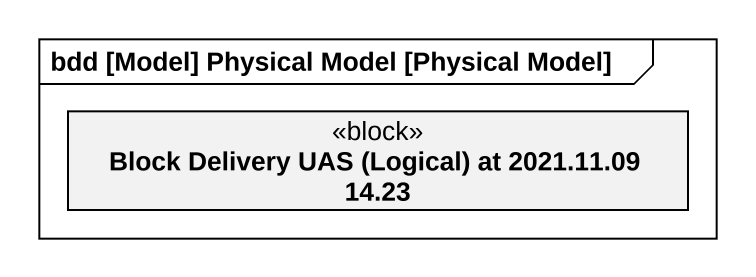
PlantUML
@startuml
mainframe bdd [Model] Physical Model [Physical Model]
hide circle
hide empty members
class "Block Delivery UAS (Logical) at 2021.11.09 14.23" as Block_Delivery_UAS_Logical <<block>>
@enduml
